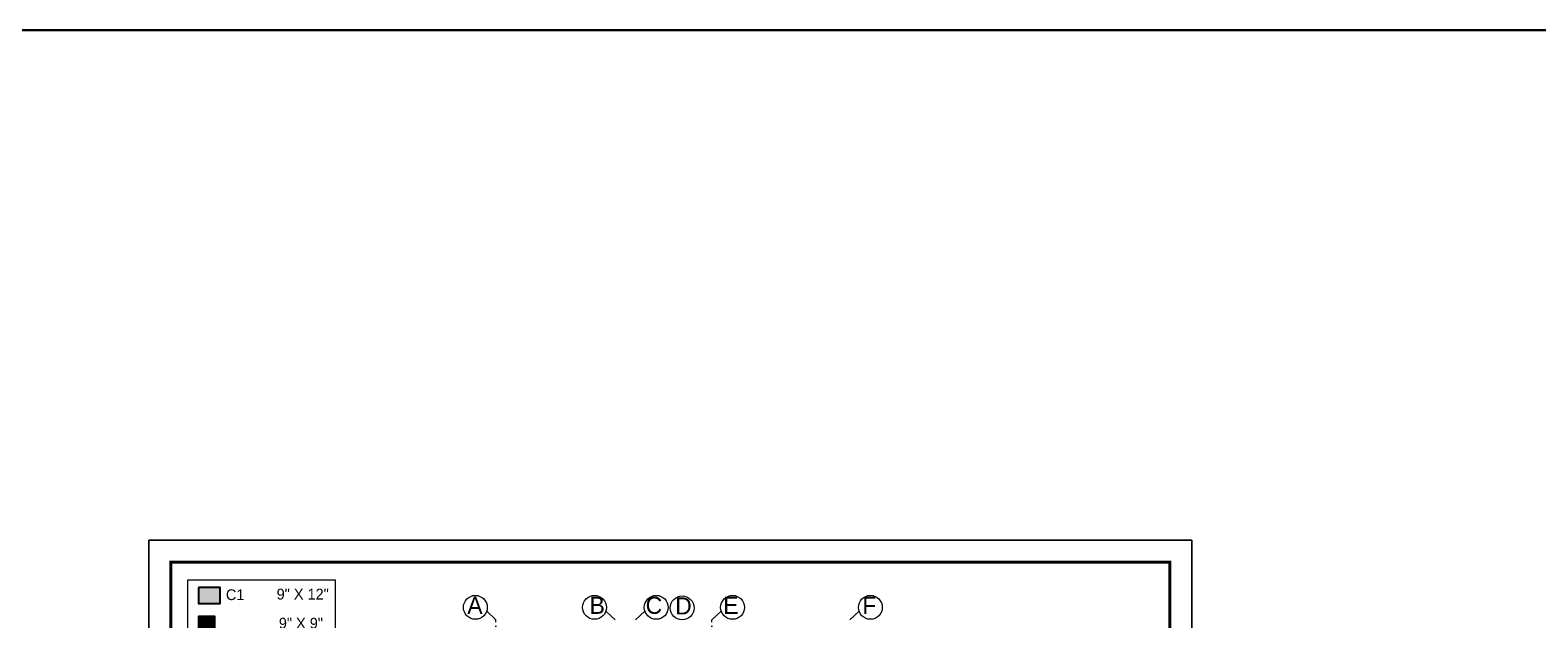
# Model space of a CAD drawing. Header units: millimetres. Extents: x -6808 to 215771, y -89660 to -16303.
# Drawn here: x 98843 to 100058, y -47085 to -46609 of the extents above; entities that cross this region are included whole.
import ezdxf

# ---------------------------------------------------------------- set-up
doc = ezdxf.new("R2010")
doc.units = ezdxf.units.MM
doc.linetypes.add('ACAD_ISO10W100', pattern=[18, 12, -3, 0, -3])
for name, color, linetype, lineweight in [('col.center', 5, 'ACAD_ISO10W100', 15), ('column', 5, 'Continuous', 30), ('wall', 7, 'Continuous', 35)]:
    doc.layers.add(name, color=color, linetype=linetype, lineweight=lineweight)
doc.layers.add('FORMAT', color=7, linetype='Continuous')
doc.styles.add('cdim', font='arial.ttf')
doc.styles.add('SAJ', font='eurr____.ttf')

msp = doc.modelspace()

# ---------------------------------------------------------------- hatches: boundary and pattern name
at = {"layer": 'column', "ltscale": 2}
for points in [[(98979.002, -47058.62), (98979.002, -47071.719), (98996.467, -47071.719), (98996.467, -47058.62)], [(98992.101, -47095.168), (98992.101, -47082.069), (98979.002, -47082.069), (98979.002, -47095.168)]]:
    msp.add_hatch(color=5, dxfattribs=at).paths.add_polyline_path(points)

# ---------------------------------------------------------------- linework, layer by layer
at = {"layer": 'col.center'}
for p, q in [((99218.73, -47084.827), (99211.254, -47077.693)), ((99314.73, -47084.827), (99307.254, -47077.693)), ((99331.23, -47084.827), (99338.705, -47077.693)), ((99392.73, -47084.827), (99400.205, -47077.693)), ((99503.73, -47084.827), (99511.205, -47077.693)), ((99218.73, -47937.508), (99218.73, -47084.827)), ((99392.73, -47937.508), (99392.73, -47084.827))]:
    msp.add_line(p, q, dxfattribs=at)
at = {"layer": 'col.center', "linetype": 'ByBlock'}
for centre in [(99202.1, -47074.731), (99298.1, -47074.731), (99347.859, -47074.731), (99368.73, -47075.206), (99409.359, -47074.731), (99520.359, -47074.731)]:
    msp.add_circle(centre, 9.621, dxfattribs=at)
at = {"layer": 'column', "lineweight": 18}
msp.add_lwpolyline([(98970.353, -47052.569), (99089.032, -47052.569), (99089.032, -47111.242), (98970.353, -47111.242)], close=True, dxfattribs=at)
at = {"layer": 'column', "ltscale": 2}
for points in [[(98979.002, -47058.62), (98979.002, -47071.719), (98996.467, -47071.719), (98996.467, -47058.62)], [(98979.002, -47095.168), (98992.101, -47095.168), (98992.101, -47082.069), (98979.002, -47082.069)]]:
    msp.add_lwpolyline(points, close=True, dxfattribs=at)
at = {"layer": 'FORMAT', "color": 0}
msp.add_lwpolyline([(98938.986, -47020.609), (98938.986, -48213.724), (99779.208, -48213.724), (99779.208, -47020.609)], close=True, dxfattribs=at)
msp.add_lwpolyline([(98938.986, -47020.609), (98938.986, -48213.724), (99779.208, -48213.724), (99779.208, -47020.609)], close=True, dxfattribs=at)
at = {"layer": 'FORMAT', "color": 0, "const_width": 2.464}
msp.add_lwpolyline([(98956.671, -47038.294), (98956.671, -48196.039), (99761.523, -48196.039), (99761.523, -47038.294)], close=True, dxfattribs=at)
msp.add_lwpolyline([(98956.671, -47038.294), (98956.671, -48196.039), (99761.523, -48196.039), (99761.523, -47038.294)], close=True, dxfattribs=at)
at = {"layer": 'wall'}
msp.add_lwpolyline([(93155.422, -46609.38), (112001.612, -46609.38), (112001.612, -48747.451), (93155.422, -48747.451)], close=True, dxfattribs=at)

# ---------------------------------------------------------------- texts
at = {"layer": 'col.center', "char_height": 13.77, "width": 9.82631, "style": 'SAJ'}
for s, insert, attachment_point in [('\\A1;\\pi-1.7191;{\\fCentury Gothic|b0|i0|c0|p34;A}', (99197.36, -47066.22), 1), ('\\A1;\\pi0.78964;{\\fCentury Gothic|b0|i0|c0|p34;B}', (99293.36, -47066.22), 1), ('\\A1;{\\fCentury Gothic|b0|i0|c0|p34;C}', (99352.599, -47066.22), 3), ('\\A1;\\pi-0.88597;{\\fCentury Gothic|b0|i0|c0|p34;D}', (99363.99, -47066.695), 1), ('\\A1;{\\fCentury Gothic|b0|i0|c0|p34;E}', (99414.099, -47066.22), 3), ('\\A1;{\\fCentury Gothic|b0|i0|c0|p34;F}', (99525.099, -47066.22), 3)]:
    msp.add_mtext(s, dxfattribs=dict(at, insert=insert, attachment_point=attachment_point))
at = {"layer": 'column', "linetype": 'ByBlock', "insert": (99001.12, -47060.183), "char_height": 8.73269, "width": 641.18496, "attachment_point": 1, "style": 'SAJ'}
msp.add_mtext('\\A1;{\\fCentury Gothic|b0|i0|c0|p34;C1}', dxfattribs=at)
at = {"layer": 'column', "char_height": 8.73269, "width": 335.40053, "attachment_point": 5, "style": 'cdim'}
for s, insert in [('\\A1;{\\fCentury Gothic|b0|i0|c0|p34;9" X 12"}', (99063.032, -47064.139)), ('\\A1;{\\fCentury Gothic|b0|i0|c0|p34;9" X 9"}', (99061.555, -47087.592))]:
    msp.add_mtext(s, dxfattribs=dict(at, insert=insert))

doc.saveas('drawing.dxf')
